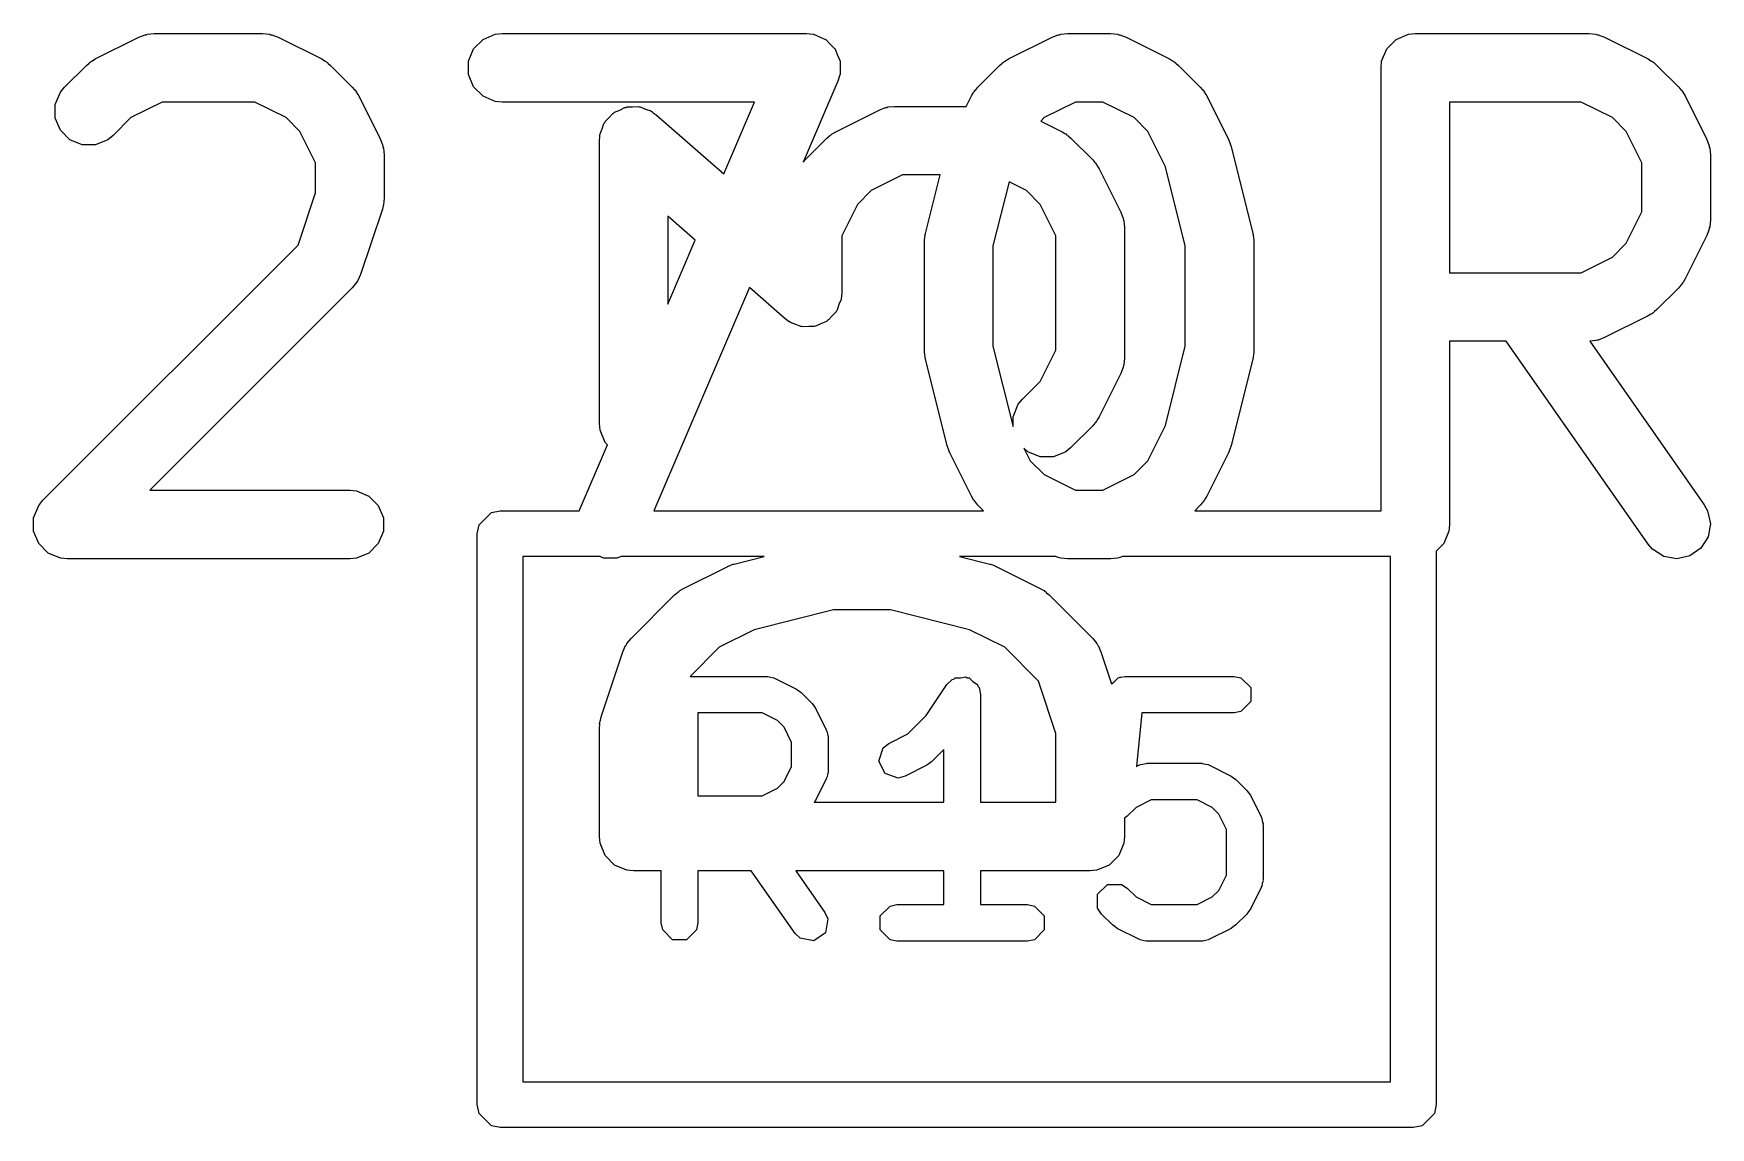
# Model space of a CAD drawing. Header units: inches. Extents: x 4.11 to 10.25, y -6.46 to -1.35.
# Drawn here: x 5.1876 to 5.3322, y -4.9183 to -4.824 of the extents above; entities that cross this region are included whole.
import ezdxf

# ---------------------------------------------------------------- set-up
doc = ezdxf.new("R2010")
doc.units = ezdxf.units.IN
doc.header["$MEASUREMENT"] = 0
doc.layers.add('BLACK', color=250, linetype='CONTINUOUS')

msp = doc.modelspace()

# ---------------------------------------------------------------- linework, layer by layer
at = {"layer": 'BLACK', "linetype": 'CONTINUOUS'}
for p, q in [((5.19295, -4.8262), (5.1967, -4.82432)), ((5.1967, -4.82432), (5.19724, -4.82411)), ((5.19724, -4.82411), (5.19735, -4.82411)), ((5.19735, -4.82411), (5.19745, -4.82407)), ((5.19745, -4.82407), (5.19802, -4.82401)), ((5.19802, -4.82401), (5.2074, -4.82401)), ((5.2074, -4.82401), (5.20797, -4.82407)), ((5.20797, -4.82407), (5.20807, -4.82411)), ((5.20807, -4.82411), (5.20818, -4.82411)), ((5.20818, -4.82411), (5.20872, -4.82432)), ((5.20872, -4.82432), (5.21247, -4.8262)), ((5.22556, -4.82532), (5.22638, -4.82451)), ((5.22638, -4.82451), (5.22744, -4.82407)), ((5.22744, -4.82407), (5.22802, -4.82401)), ((5.22802, -4.82401), (5.25427, -4.82401)), ((5.25427, -4.82401), (5.25484, -4.82407)), ((5.25484, -4.82407), (5.25486, -4.82407)), ((5.25486, -4.82407), (5.25488, -4.82407)), ((5.25488, -4.82407), (5.25539, -4.82429)), ((5.25539, -4.82429), (5.25591, -4.82451)), ((5.25591, -4.82451), (5.25592, -4.82452)), ((5.25592, -4.82452), (5.25594, -4.82453)), ((5.25594, -4.82453), (5.25632, -4.82493)), ((5.27169, -4.8262), (5.27544, -4.82432)), ((5.27544, -4.82432), (5.27598, -4.82411)), ((5.27598, -4.82411), (5.27609, -4.82411)), ((5.27609, -4.82411), (5.27619, -4.82407)), ((5.27619, -4.82407), (5.27676, -4.82401)), ((5.27676, -4.82401), (5.28051, -4.82401)), ((5.28051, -4.82401), (5.28109, -4.82407)), ((5.28109, -4.82407), (5.28119, -4.82411)), ((5.28119, -4.82411), (5.28129, -4.82411)), ((5.28129, -4.82411), (5.28183, -4.82432)), ((5.28183, -4.82432), (5.28558, -4.8262)), ((5.3043, -4.82532), (5.30512, -4.82451)), ((5.30512, -4.82451), (5.30618, -4.82407)), ((5.30618, -4.82407), (5.30676, -4.82401)), ((5.30676, -4.82401), (5.32176, -4.82401)), ((5.32176, -4.82401), (5.32233, -4.82407)), ((5.32233, -4.82407), (5.32243, -4.82411)), ((5.32243, -4.82411), (5.32254, -4.82411)), ((5.32254, -4.82411), (5.32308, -4.82432)), ((5.32308, -4.82432), (5.32683, -4.8262)), ((5.22512, -4.82639), (5.22556, -4.82532)), ((5.25632, -4.82493), (5.25672, -4.82532)), ((5.25672, -4.82532), (5.25673, -4.82534)), ((5.25673, -4.82534), (5.25674, -4.82535)), ((5.25674, -4.82535), (5.25695, -4.82587)), ((5.25695, -4.82587), (5.25716, -4.82639)), ((5.30386, -4.82639), (5.3043, -4.82532)), ((5.19031, -4.82862), (5.19218, -4.82675)), ((5.19218, -4.82675), (5.19241, -4.82656)), ((5.19241, -4.82656), (5.19246, -4.8265)), ((5.19246, -4.8265), (5.19255, -4.82645)), ((5.19255, -4.82645), (5.19263, -4.82638)), ((5.19263, -4.82638), (5.1927, -4.82635)), ((5.1927, -4.82635), (5.19295, -4.8262)), ((5.21247, -4.8262), (5.21271, -4.82635)), ((5.21271, -4.82635), (5.21279, -4.82638)), ((5.21279, -4.82638), (5.21287, -4.82645)), ((5.21287, -4.82645), (5.21296, -4.8265)), ((5.21296, -4.8265), (5.21301, -4.82656)), ((5.21301, -4.82656), (5.21323, -4.82675)), ((5.21323, -4.82675), (5.21511, -4.82862)), ((5.22512, -4.82754), (5.22512, -4.82639)), ((5.22556, -4.8286), (5.22512, -4.82754)), ((5.25715, -4.82757), (5.25698, -4.82812)), ((5.25716, -4.82754), (5.25715, -4.82755)), ((5.25715, -4.82755), (5.25715, -4.82757)), ((5.25716, -4.82639), (5.25716, -4.8264)), ((5.25716, -4.8264), (5.25717, -4.82642)), ((5.25717, -4.82642), (5.25716, -4.82698)), ((5.25716, -4.82698), (5.25716, -4.82754)), ((5.26905, -4.82862), (5.27092, -4.82675)), ((5.27092, -4.82675), (5.27115, -4.82656)), ((5.27115, -4.82656), (5.2712, -4.8265)), ((5.2712, -4.8265), (5.27129, -4.82645)), ((5.27129, -4.82645), (5.27137, -4.82638)), ((5.27137, -4.82638), (5.27144, -4.82635)), ((5.27144, -4.82635), (5.27169, -4.8262)), ((5.28558, -4.8262), (5.28583, -4.82635)), ((5.28583, -4.82635), (5.2859, -4.82638)), ((5.2859, -4.82638), (5.28598, -4.82645)), ((5.28598, -4.82645), (5.28607, -4.8265)), ((5.28607, -4.8265), (5.28612, -4.82656)), ((5.28612, -4.82656), (5.28635, -4.82675)), ((5.28635, -4.82675), (5.28822, -4.82862)), ((5.30381, -4.82696), (5.30386, -4.82639)), ((5.30381, -4.86516), (5.30381, -4.82696)), ((5.32683, -4.8262), (5.32707, -4.82635)), ((5.32707, -4.82635), (5.32715, -4.82638)), ((5.32715, -4.82638), (5.32723, -4.82645)), ((5.32723, -4.82645), (5.32732, -4.8265)), ((5.32732, -4.8265), (5.32737, -4.82656)), ((5.32737, -4.82656), (5.32759, -4.82675)), ((5.32759, -4.82675), (5.32947, -4.82862)), ((5.18994, -4.82907), (5.19031, -4.82862)), ((5.21511, -4.82862), (5.21529, -4.82885)), ((5.21529, -4.82885), (5.21535, -4.8289)), ((5.21535, -4.8289), (5.21541, -4.82899)), ((5.21541, -4.82899), (5.21548, -4.82907)), ((5.22638, -4.82942), (5.22556, -4.8286)), ((5.25698, -4.82812), (5.25399, -4.83509)), ((5.26868, -4.82907), (5.26875, -4.82899)), ((5.26875, -4.82899), (5.26881, -4.8289)), ((5.26881, -4.8289), (5.26886, -4.82885)), ((5.26886, -4.82885), (5.26905, -4.82862)), ((5.28822, -4.82862), (5.28841, -4.82885)), ((5.28841, -4.82885), (5.28847, -4.8289)), ((5.28847, -4.8289), (5.28852, -4.82899)), ((5.28852, -4.82899), (5.28859, -4.82907)), ((5.32947, -4.82862), (5.32965, -4.82885)), ((5.32965, -4.82885), (5.32971, -4.8289)), ((5.32971, -4.8289), (5.32977, -4.82899)), ((5.32977, -4.82899), (5.32984, -4.82907)), ((5.1895, -4.83013), (5.18994, -4.82907)), ((5.1895, -4.83129), (5.1895, -4.83013)), ((5.19872, -4.82991), (5.19602, -4.83126)), ((5.2067, -4.82991), (5.19872, -4.82991)), ((5.2094, -4.83126), (5.2067, -4.82991)), ((5.21548, -4.82907), (5.21551, -4.82914)), ((5.21551, -4.82914), (5.21566, -4.82939)), ((5.21566, -4.82939), (5.21754, -4.83314)), ((5.22744, -4.82986), (5.22638, -4.82942)), ((5.22802, -4.82991), (5.22744, -4.82986)), ((5.24979, -4.82991), (5.22802, -4.82991)), ((5.23817, -4.8306), (5.2386, -4.83039)), ((5.2386, -4.83039), (5.23869, -4.83038)), ((5.23869, -4.83038), (5.23879, -4.83034)), ((5.23879, -4.83034), (5.23927, -4.83034)), ((5.23927, -4.83034), (5.23975, -4.83031)), ((5.23975, -4.83031), (5.23984, -4.83034)), ((5.23984, -4.83034), (5.23994, -4.83034)), ((5.23994, -4.83034), (5.24038, -4.83053)), ((5.24713, -4.83611), (5.24979, -4.82991)), ((5.26054, -4.8306), (5.26108, -4.83039)), ((5.26108, -4.83039), (5.26119, -4.83038)), ((5.26119, -4.83038), (5.26128, -4.83034)), ((5.26128, -4.83034), (5.26186, -4.83029)), ((5.26186, -4.83029), (5.26805, -4.83029)), ((5.26805, -4.83029), (5.2685, -4.82939)), ((5.2685, -4.82939), (5.26865, -4.82914)), ((5.26865, -4.82914), (5.26868, -4.82907)), ((5.27746, -4.82991), (5.27476, -4.83126)), ((5.27981, -4.82991), (5.27746, -4.82991)), ((5.28251, -4.83126), (5.27981, -4.82991)), ((5.28859, -4.82907), (5.28862, -4.82914)), ((5.28862, -4.82914), (5.28878, -4.82939)), ((5.28878, -4.82939), (5.29065, -4.83314)), ((5.32106, -4.82991), (5.30971, -4.82991)), ((5.30971, -4.82991), (5.30971, -4.84463)), ((5.32376, -4.83126), (5.32106, -4.82991)), ((5.32984, -4.82907), (5.32987, -4.82914)), ((5.32987, -4.82914), (5.33002, -4.82939)), ((5.33002, -4.82939), (5.3319, -4.83314)), ((5.18994, -4.83235), (5.1895, -4.83129)), ((5.19602, -4.83126), (5.19449, -4.8328)), ((5.21059, -4.83246), (5.2094, -4.83126)), ((5.23665, -4.83222), (5.2368, -4.83177)), ((5.2368, -4.83177), (5.23687, -4.83169)), ((5.23687, -4.83169), (5.23691, -4.8316)), ((5.23691, -4.8316), (5.23725, -4.83126)), ((5.23725, -4.83126), (5.23756, -4.8309)), ((5.23756, -4.8309), (5.23765, -4.83085)), ((5.23765, -4.83085), (5.23772, -4.83078)), ((5.23772, -4.83078), (5.23817, -4.8306)), ((5.24038, -4.83053), (5.24084, -4.83068)), ((5.24084, -4.83068), (5.24095, -4.83076)), ((5.24095, -4.83076), (5.241, -4.83078)), ((5.241, -4.83078), (5.24106, -4.83084)), ((5.24106, -4.83084), (5.24131, -4.83102)), ((5.24131, -4.83102), (5.24713, -4.83611)), ((5.25679, -4.83247), (5.26054, -4.8306)), ((5.27476, -4.83126), (5.27447, -4.83156)), ((5.27447, -4.83156), (5.2763, -4.83247)), ((5.28371, -4.83246), (5.28251, -4.83126)), ((5.32495, -4.83246), (5.32376, -4.83126)), ((5.19076, -4.83317), (5.18994, -4.83235)), ((5.19182, -4.83361), (5.19076, -4.83317)), ((5.19404, -4.83317), (5.19297, -4.83361)), ((5.19449, -4.8328), (5.19404, -4.83317)), ((5.21194, -4.83516), (5.21059, -4.83246)), ((5.21754, -4.83314), (5.21774, -4.83368)), ((5.23641, -4.83324), (5.23644, -4.83293)), ((5.23641, -4.85761), (5.23641, -4.83324)), ((5.23644, -4.83286), (5.23645, -4.8328)), ((5.23644, -4.83293), (5.23644, -4.83286)), ((5.23645, -4.8328), (5.23647, -4.83266)), ((5.23647, -4.83266), (5.23665, -4.83222)), ((5.25415, -4.8349), (5.25602, -4.83303)), ((5.25602, -4.83303), (5.25625, -4.83284)), ((5.25625, -4.83284), (5.2563, -4.83278)), ((5.2563, -4.83278), (5.25639, -4.83273)), ((5.25639, -4.83273), (5.25647, -4.83266)), ((5.25647, -4.83266), (5.25654, -4.83263)), ((5.25654, -4.83263), (5.25679, -4.83247)), ((5.2763, -4.83247), (5.27655, -4.83263)), ((5.27655, -4.83263), (5.27662, -4.83266)), ((5.27662, -4.83266), (5.2767, -4.83273)), ((5.2767, -4.83273), (5.27679, -4.83278)), ((5.27679, -4.83278), (5.27684, -4.83284)), ((5.27684, -4.83284), (5.27707, -4.83303)), ((5.27707, -4.83303), (5.27895, -4.8349)), ((5.28522, -4.83549), (5.28371, -4.83246)), ((5.29065, -4.83314), (5.29067, -4.83318)), ((5.29067, -4.83318), (5.29068, -4.8332)), ((5.29068, -4.8332), (5.29077, -4.83344)), ((5.3263, -4.83516), (5.32495, -4.83246)), ((5.3319, -4.83314), (5.3321, -4.83368)), ((5.19297, -4.83361), (5.19182, -4.83361)), ((5.21774, -4.83368), (5.21775, -4.83379)), ((5.21775, -4.83379), (5.21779, -4.83388)), ((5.21779, -4.83388), (5.21785, -4.83446)), ((5.21785, -4.83446), (5.21785, -4.83821)), ((5.29077, -4.83344), (5.29086, -4.83368)), ((5.29086, -4.83368), (5.29086, -4.8337)), ((5.29086, -4.8337), (5.29088, -4.83374)), ((5.29088, -4.83374), (5.29275, -4.84124)), ((5.3321, -4.83368), (5.33211, -4.83379)), ((5.33211, -4.83379), (5.33215, -4.83388)), ((5.33215, -4.83388), (5.33221, -4.83446)), ((5.33221, -4.83446), (5.33221, -4.84008)), ((5.21194, -4.83773), (5.21194, -4.83516)), ((5.25399, -4.83509), (5.25415, -4.8349)), ((5.26256, -4.83619), (5.25986, -4.83754)), ((5.26579, -4.83619), (5.26256, -4.83619)), ((5.26452, -4.84124), (5.26579, -4.83619)), ((5.27895, -4.8349), (5.27913, -4.83513)), ((5.27913, -4.83513), (5.27919, -4.83518)), ((5.27919, -4.83518), (5.27925, -4.83527)), ((5.27925, -4.83527), (5.27931, -4.83535)), ((5.27931, -4.83535), (5.27934, -4.83542)), ((5.27934, -4.83542), (5.2795, -4.83567)), ((5.2795, -4.83567), (5.28137, -4.83942)), ((5.28693, -4.84232), (5.28522, -4.83549)), ((5.3263, -4.83939), (5.3263, -4.83516)), ((5.25986, -4.83754), (5.25866, -4.83874)), ((5.27173, -4.83679), (5.27034, -4.84232)), ((5.27323, -4.83754), (5.27173, -4.83679)), ((5.27443, -4.83874), (5.27323, -4.83754)), ((5.21044, -4.84224), (5.21194, -4.83773)), ((5.21776, -4.83886), (5.2177, -4.83914)), ((5.21779, -4.83879), (5.21776, -4.83886)), ((5.2178, -4.83868), (5.21779, -4.83879)), ((5.21782, -4.83858), (5.2178, -4.83868)), ((5.21785, -4.83821), (5.21782, -4.8385)), ((5.21782, -4.8385), (5.21782, -4.83858)), ((5.25866, -4.83874), (5.25731, -4.84144)), ((5.27578, -4.84144), (5.27443, -4.83874)), ((5.2177, -4.83914), (5.21582, -4.84477)), ((5.24468, -4.84182), (5.24232, -4.83975)), ((5.24232, -4.83975), (5.24232, -4.84735)), ((5.28137, -4.83942), (5.28158, -4.83996)), ((5.28158, -4.83996), (5.28159, -4.84006)), ((5.28159, -4.84006), (5.28163, -4.84016)), ((5.28163, -4.84016), (5.28169, -4.84074)), ((5.32495, -4.84209), (5.3263, -4.83939)), ((5.33221, -4.84008), (5.33215, -4.84066)), ((5.24232, -4.84735), (5.24468, -4.84182)), ((5.25731, -4.84144), (5.25731, -4.84636)), ((5.26444, -4.84182), (5.26447, -4.8416)), ((5.26445, -4.84186), (5.26444, -4.84182)), ((5.26444, -4.84196), (5.26445, -4.84186)), ((5.26444, -4.85133), (5.26444, -4.84196)), ((5.26447, -4.8416), (5.26449, -4.84138)), ((5.26449, -4.84138), (5.26451, -4.84134)), ((5.26451, -4.84134), (5.26452, -4.84124)), ((5.27578, -4.85129), (5.27578, -4.84144)), ((5.28169, -4.84074), (5.28169, -4.85199)), ((5.29275, -4.84124), (5.29277, -4.84134)), ((5.29277, -4.84134), (5.29278, -4.84138)), ((5.29278, -4.84138), (5.2928, -4.8416)), ((5.2928, -4.8416), (5.29283, -4.84182)), ((5.29283, -4.84182), (5.29283, -4.84186)), ((5.29283, -4.84186), (5.29284, -4.84196)), ((5.29284, -4.84196), (5.29284, -4.85133)), ((5.3319, -4.84141), (5.33002, -4.84515)), ((5.3321, -4.84086), (5.3319, -4.84141)), ((5.33211, -4.84076), (5.3321, -4.84086)), ((5.33215, -4.84066), (5.33211, -4.84076)), ((5.18844, -4.86424), (5.21044, -4.84224)), ((5.27034, -4.84232), (5.27034, -4.85097)), ((5.28693, -4.85097), (5.28693, -4.84232)), ((5.32106, -4.84463), (5.32376, -4.84328)), ((5.32376, -4.84328), (5.32495, -4.84209)), ((5.21582, -4.84477), (5.21559, -4.8453)), ((5.30971, -4.84463), (5.32106, -4.84463)), ((5.21511, -4.84592), (5.19765, -4.86338)), ((5.21548, -4.84547), (5.21511, -4.84592)), ((5.21552, -4.84538), (5.21548, -4.84547)), ((5.21559, -4.8453), (5.21552, -4.84538)), ((5.24936, -4.84591), (5.24111, -4.86516)), ((5.25242, -4.84859), (5.24936, -4.84591)), ((5.25731, -4.84636), (5.25728, -4.84667)), ((5.32947, -4.84592), (5.32759, -4.8478)), ((5.32965, -4.8457), (5.32947, -4.84592)), ((5.32971, -4.84564), (5.32965, -4.8457)), ((5.32977, -4.84556), (5.32971, -4.84564)), ((5.32984, -4.84547), (5.32977, -4.84556)), ((5.32987, -4.8454), (5.32984, -4.84547)), ((5.33002, -4.84515), (5.32987, -4.8454)), ((5.25707, -4.84738), (5.25692, -4.84784)), ((5.25726, -4.84694), (5.25707, -4.84738)), ((5.25727, -4.8468), (5.25726, -4.84694)), ((5.25729, -4.84675), (5.25727, -4.8468)), ((5.25728, -4.84667), (5.25729, -4.84675)), ((5.32759, -4.8478), (5.32737, -4.84798)), ((5.25267, -4.84876), (5.25242, -4.84859)), ((5.25272, -4.84882), (5.25267, -4.84876)), ((5.25277, -4.84884), (5.25272, -4.84882)), ((5.25289, -4.84892), (5.25277, -4.84884)), ((5.25334, -4.84908), (5.25289, -4.84892)), ((5.25378, -4.84926), (5.25334, -4.84908)), ((5.25388, -4.84926), (5.25378, -4.84926)), ((5.25398, -4.84929), (5.25388, -4.84926)), ((5.25446, -4.84926), (5.25398, -4.84929)), ((5.25494, -4.84926), (5.25446, -4.84926)), ((5.25503, -4.84922), (5.25494, -4.84926)), ((5.25513, -4.84921), (5.25503, -4.84922)), ((5.25556, -4.849), (5.25513, -4.84921)), ((5.256, -4.84882), (5.25556, -4.849)), ((5.25607, -4.84875), (5.256, -4.84882)), ((5.25616, -4.8487), (5.25607, -4.84875)), ((5.25648, -4.84834), (5.25616, -4.8487)), ((5.25682, -4.848), (5.25648, -4.84834)), ((5.25685, -4.84791), (5.25682, -4.848)), ((5.25692, -4.84784), (5.25685, -4.84791)), ((5.32683, -4.84835), (5.32308, -4.85022)), ((5.32707, -4.84819), (5.32683, -4.84835)), ((5.32715, -4.84816), (5.32707, -4.84819)), ((5.32723, -4.8481), (5.32715, -4.84816)), ((5.32732, -4.84804), (5.32723, -4.8481)), ((5.32737, -4.84798), (5.32732, -4.84804)), ((5.31459, -4.85054), (5.30971, -4.85054)), ((5.30971, -4.85054), (5.30971, -4.86633)), ((5.32684, -4.86802), (5.31459, -4.85054)), ((5.32233, -4.85048), (5.3218, -4.85053)), ((5.3218, -4.85053), (5.33167, -4.86464)), ((5.32243, -4.85044), (5.32233, -4.85048)), ((5.32254, -4.85043), (5.32243, -4.85044)), ((5.32308, -4.85022), (5.32254, -4.85043)), ((5.26445, -4.85143), (5.26444, -4.85133)), ((5.26444, -4.85148), (5.26445, -4.85143)), ((5.26447, -4.85169), (5.26444, -4.85148)), ((5.26449, -4.85191), (5.26447, -4.85169)), ((5.26451, -4.85195), (5.26449, -4.85191)), ((5.26452, -4.85205), (5.26451, -4.85195)), ((5.2664, -4.85955), (5.26452, -4.85205)), ((5.27034, -4.85097), (5.27205, -4.8578)), ((5.27443, -4.85399), (5.27578, -4.85129)), ((5.28169, -4.85199), (5.28163, -4.85256)), ((5.28522, -4.8578), (5.28693, -4.85097)), ((5.29275, -4.85205), (5.29088, -4.85955)), ((5.29277, -4.85195), (5.29275, -4.85205)), ((5.29278, -4.85191), (5.29277, -4.85195)), ((5.2928, -4.85169), (5.29278, -4.85191)), ((5.29283, -4.85148), (5.2928, -4.85169)), ((5.29284, -4.85133), (5.29283, -4.85143)), ((5.29283, -4.85143), (5.29283, -4.85148)), ((5.28137, -4.85331), (5.2795, -4.85706)), ((5.28158, -4.85277), (5.28137, -4.85331)), ((5.28159, -4.85266), (5.28158, -4.85277)), ((5.28163, -4.85256), (5.28159, -4.85266)), ((5.2729, -4.85552), (5.27443, -4.85399)), ((5.27209, -4.85704), (5.27253, -4.85597)), ((5.27253, -4.85597), (5.2729, -4.85552)), ((5.23647, -4.85819), (5.23641, -4.85761)), ((5.27205, -4.8578), (5.27209, -4.85788)), ((5.27209, -4.85788), (5.27209, -4.85704)), ((5.27895, -4.85782), (5.27707, -4.8597)), ((5.27913, -4.8576), (5.27895, -4.85782)), ((5.27919, -4.85755), (5.27913, -4.8576)), ((5.27925, -4.85746), (5.27919, -4.85755)), ((5.27931, -4.85738), (5.27925, -4.85746)), ((5.27934, -4.85731), (5.27931, -4.85738)), ((5.2795, -4.85706), (5.27934, -4.85731)), ((5.28371, -4.86083), (5.28522, -4.8578)), ((5.23691, -4.85925), (5.23647, -4.85819)), ((5.23712, -4.85947), (5.23691, -4.85925)), ((5.23468, -4.86516), (5.23712, -4.85947)), ((5.26641, -4.85959), (5.2664, -4.85955)), ((5.26642, -4.85961), (5.26641, -4.85959)), ((5.26651, -4.85985), (5.26642, -4.85961)), ((5.26659, -4.86009), (5.26651, -4.85985)), ((5.26661, -4.86011), (5.26659, -4.86009)), ((5.26662, -4.86015), (5.26661, -4.86011)), ((5.2685, -4.8639), (5.26662, -4.86015)), ((5.27334, -4.86007), (5.27302, -4.85974)), ((5.27302, -4.85974), (5.27356, -4.86083)), ((5.27441, -4.86051), (5.27334, -4.86007)), ((5.27556, -4.86051), (5.27441, -4.86051)), ((5.27662, -4.86007), (5.27556, -4.86051)), ((5.27707, -4.8597), (5.27662, -4.86007)), ((5.29065, -4.86015), (5.28878, -4.8639)), ((5.29067, -4.86011), (5.29065, -4.86015)), ((5.29068, -4.86009), (5.29067, -4.86011)), ((5.29077, -4.85985), (5.29068, -4.86009)), ((5.29086, -4.85961), (5.29077, -4.85985)), ((5.29088, -4.85955), (5.29086, -4.85959)), ((5.29086, -4.85959), (5.29086, -4.85961)), ((5.27356, -4.86083), (5.27476, -4.86203)), ((5.27476, -4.86203), (5.27746, -4.86338)), ((5.27981, -4.86338), (5.28251, -4.86203)), ((5.28251, -4.86203), (5.28371, -4.86083)), ((5.19765, -4.86338), (5.2149, -4.86338)), ((5.2149, -4.86338), (5.21547, -4.86344)), ((5.21547, -4.86344), (5.21654, -4.86388)), ((5.27746, -4.86338), (5.27981, -4.86338)), ((5.18763, -4.86576), (5.18807, -4.86469)), ((5.18807, -4.86469), (5.18844, -4.86424)), ((5.21654, -4.86388), (5.21735, -4.86469)), ((5.21735, -4.86469), (5.21779, -4.86576)), ((5.2271, -4.86531), (5.22785, -4.86516)), ((5.22785, -4.86516), (5.23468, -4.86516)), ((5.24111, -4.86516), (5.26954, -4.86516)), ((5.26865, -4.86415), (5.2685, -4.8639)), ((5.26868, -4.86422), (5.26865, -4.86415)), ((5.26875, -4.8643), (5.26868, -4.86422)), ((5.26881, -4.86439), (5.26875, -4.8643)), ((5.26886, -4.86444), (5.26881, -4.86439)), ((5.26905, -4.86467), (5.26886, -4.86444)), ((5.26954, -4.86516), (5.26905, -4.86467)), ((5.28822, -4.86467), (5.28774, -4.86516)), ((5.28774, -4.86516), (5.30381, -4.86516)), ((5.28841, -4.86444), (5.28822, -4.86467)), ((5.28847, -4.86439), (5.28841, -4.86444)), ((5.28852, -4.8643), (5.28847, -4.86439)), ((5.28859, -4.86422), (5.28852, -4.8643)), ((5.28862, -4.86415), (5.28859, -4.86422)), ((5.28878, -4.8639), (5.28862, -4.86415)), ((5.33167, -4.86464), (5.33196, -4.86514)), ((5.33196, -4.86514), (5.33221, -4.86627)), ((5.18763, -4.86691), (5.18763, -4.86576)), ((5.21779, -4.86576), (5.21779, -4.86691)), ((5.22589, -4.86713), (5.22604, -4.86637)), ((5.22604, -4.86637), (5.2271, -4.86531)), ((5.30971, -4.86633), (5.30965, -4.86691)), ((5.33221, -4.86627), (5.33201, -4.8674)), ((5.18807, -4.86797), (5.18763, -4.86691)), ((5.18888, -4.86879), (5.18807, -4.86797)), ((5.21735, -4.86797), (5.21654, -4.86879)), ((5.21779, -4.86691), (5.21735, -4.86797)), ((5.22589, -4.91634), (5.22589, -4.86713)), ((5.30921, -4.86797), (5.30856, -4.86862)), ((5.30965, -4.86691), (5.30921, -4.86797)), ((5.32721, -4.86846), (5.32684, -4.86802)), ((5.33201, -4.8674), (5.33139, -4.86837)), ((5.18995, -4.86923), (5.18888, -4.86879)), ((5.19052, -4.86928), (5.18995, -4.86923)), ((5.2149, -4.86928), (5.19052, -4.86928)), ((5.21547, -4.86923), (5.2149, -4.86928)), ((5.21654, -4.86879), (5.21547, -4.86923)), ((5.23649, -4.86909), (5.22982, -4.86909)), ((5.22982, -4.86909), (5.22982, -4.91437)), ((5.23678, -4.86922), (5.23649, -4.86909)), ((5.23793, -4.86923), (5.23678, -4.86922)), ((5.23828, -4.86909), (5.23793, -4.86923)), ((5.25062, -4.86909), (5.23828, -4.86909)), ((5.24802, -4.86975), (5.25062, -4.86909)), ((5.27576, -4.86909), (5.26747, -4.86909)), ((5.26747, -4.86909), (5.27008, -4.86975)), ((5.27598, -4.86918), (5.27576, -4.86909)), ((5.27609, -4.86919), (5.27598, -4.86918)), ((5.27619, -4.86923), (5.27609, -4.86919)), ((5.27676, -4.86928), (5.27619, -4.86923)), ((5.28051, -4.86928), (5.27676, -4.86928)), ((5.28109, -4.86923), (5.28051, -4.86928)), ((5.28119, -4.86919), (5.28109, -4.86923)), ((5.28129, -4.86918), (5.28119, -4.86919)), ((5.28151, -4.86909), (5.28129, -4.86918)), ((5.30463, -4.86909), (5.28151, -4.86909)), ((5.30463, -4.91437), (5.30463, -4.86909)), ((5.30856, -4.86862), (5.30856, -4.91634)), ((5.32819, -4.86908), (5.32721, -4.86846)), ((5.32932, -4.86928), (5.32819, -4.86908)), ((5.33044, -4.86903), (5.32932, -4.86928)), ((5.33139, -4.86837), (5.33044, -4.86903)), ((5.24367, -4.87184), (5.24742, -4.86997)), ((5.24742, -4.86997), (5.24746, -4.86995)), ((5.24746, -4.86995), (5.24748, -4.86994)), ((5.24748, -4.86994), (5.24772, -4.86985)), ((5.24772, -4.86985), (5.24796, -4.86976)), ((5.24796, -4.86976), (5.24798, -4.86976)), ((5.24798, -4.86976), (5.24802, -4.86975)), ((5.27008, -4.86975), (5.27012, -4.86976)), ((5.27012, -4.86976), (5.27014, -4.86976)), ((5.27014, -4.86976), (5.27038, -4.86985)), ((5.27038, -4.86985), (5.27062, -4.86994)), ((5.27062, -4.86994), (5.27064, -4.86995)), ((5.27064, -4.86995), (5.27068, -4.86997)), ((5.27068, -4.86997), (5.27443, -4.87184)), ((5.2429, -4.8724), (5.24313, -4.87221)), ((5.24313, -4.87221), (5.24318, -4.87215)), ((5.24318, -4.87215), (5.24327, -4.8721)), ((5.24327, -4.8721), (5.24335, -4.87203)), ((5.24335, -4.87203), (5.24342, -4.872)), ((5.24342, -4.872), (5.24367, -4.87184)), ((5.27443, -4.87184), (5.27468, -4.872)), ((5.27468, -4.872), (5.27475, -4.87203)), ((5.27475, -4.87203), (5.27483, -4.8721)), ((5.27483, -4.8721), (5.27492, -4.87215)), ((5.27492, -4.87215), (5.27497, -4.87221)), ((5.27497, -4.87221), (5.2752, -4.8724)), ((5.23915, -4.87615), (5.2429, -4.8724)), ((5.2566, -4.87369), (5.24977, -4.8754)), ((5.2615, -4.87369), (5.2566, -4.87369)), ((5.26833, -4.8754), (5.2615, -4.87369)), ((5.2752, -4.8724), (5.27895, -4.87615)), ((5.23867, -4.87677), (5.23874, -4.87669)), ((5.23874, -4.87669), (5.23878, -4.87659)), ((5.23878, -4.87659), (5.23915, -4.87615)), ((5.24977, -4.8754), (5.24674, -4.87691)), ((5.27136, -4.87691), (5.26833, -4.8754)), ((5.27895, -4.87615), (5.27931, -4.87659)), ((5.27931, -4.87659), (5.27935, -4.87669)), ((5.27935, -4.87669), (5.27942, -4.87677)), ((5.23656, -4.88292), (5.23844, -4.8773)), ((5.23844, -4.8773), (5.23867, -4.87677)), ((5.24674, -4.87691), (5.24423, -4.87942)), ((5.27428, -4.87983), (5.27136, -4.87691)), ((5.27942, -4.87677), (5.27966, -4.8773)), ((5.27966, -4.8773), (5.28058, -4.88007)), ((5.24423, -4.87942), (5.25082, -4.87942)), ((5.25082, -4.87942), (5.2509, -4.87943)), ((5.2509, -4.87943), (5.25093, -4.87942)), ((5.25093, -4.87942), (5.25118, -4.87949)), ((5.25118, -4.87949), (5.25142, -4.87954)), ((5.25142, -4.87954), (5.25145, -4.87956)), ((5.25145, -4.87956), (5.25152, -4.87958)), ((5.25152, -4.87958), (5.2534, -4.88052)), ((5.26698, -4.87965), (5.26709, -4.87954)), ((5.26709, -4.87954), (5.26755, -4.87954)), ((5.26755, -4.87954), (5.268, -4.87945)), ((5.268, -4.87945), (5.26813, -4.87954)), ((5.26813, -4.87954), (5.2683, -4.87954)), ((5.2683, -4.87954), (5.26862, -4.87986)), ((5.28078, -4.87991), (5.28115, -4.87954)), ((5.28115, -4.87954), (5.28126, -4.87951)), ((5.28126, -4.87951), (5.2813, -4.87948)), ((5.2813, -4.87948), (5.28138, -4.87949)), ((5.28138, -4.87949), (5.28175, -4.87942)), ((5.28175, -4.87942), (5.29113, -4.87942)), ((5.29113, -4.87942), (5.29173, -4.87954)), ((5.29173, -4.87954), (5.29258, -4.88039)), ((5.2534, -4.88052), (5.2536, -4.88067)), ((5.2536, -4.88067), (5.25381, -4.88081)), ((5.25381, -4.88081), (5.25475, -4.88175)), ((5.26459, -4.8828), (5.26638, -4.88012)), ((5.26638, -4.88012), (5.26682, -4.87968)), ((5.26682, -4.87968), (5.26698, -4.87965)), ((5.26862, -4.87986), (5.269, -4.88011)), ((5.269, -4.88011), (5.26903, -4.88027)), ((5.26903, -4.88027), (5.26915, -4.88039)), ((5.26915, -4.88039), (5.26927, -4.88099)), ((5.26927, -4.88099), (5.26927, -4.89028)), ((5.27578, -4.88434), (5.27428, -4.87983)), ((5.28058, -4.88007), (5.28078, -4.87991)), ((5.29258, -4.88039), (5.29258, -4.88159)), ((5.25475, -4.88175), (5.25489, -4.88196)), ((5.25489, -4.88196), (5.25504, -4.88216)), ((5.25504, -4.88216), (5.25598, -4.88404)), ((5.29173, -4.88245), (5.29113, -4.88256)), ((5.29258, -4.88159), (5.29173, -4.88245)), ((5.23641, -4.88386), (5.23644, -4.88357)), ((5.23641, -4.89323), (5.23641, -4.88386)), ((5.23643, -4.88349), (5.23646, -4.88339)), ((5.23644, -4.88357), (5.23643, -4.88349)), ((5.23646, -4.88339), (5.23647, -4.88328)), ((5.23647, -4.88328), (5.2365, -4.88321)), ((5.2365, -4.88321), (5.23656, -4.88292)), ((5.25045, -4.88256), (5.2449, -4.88256)), ((5.2449, -4.88256), (5.2449, -4.88973)), ((5.25176, -4.88322), (5.25045, -4.88256)), ((5.25234, -4.8838), (5.25176, -4.88322)), ((5.25299, -4.88511), (5.25234, -4.8838)), ((5.26301, -4.88438), (5.26459, -4.8828)), ((5.28318, -4.88256), (5.28272, -4.88718)), ((5.29113, -4.88256), (5.28318, -4.88256)), ((5.25299, -4.88718), (5.25299, -4.88511)), ((5.25598, -4.88404), (5.256, -4.88411)), ((5.256, -4.88411), (5.25602, -4.88414)), ((5.25602, -4.88414), (5.25607, -4.88438)), ((5.25607, -4.88438), (5.25614, -4.88463)), ((5.25614, -4.88463), (5.25613, -4.88466)), ((5.25613, -4.88466), (5.25614, -4.88474)), ((5.25614, -4.88474), (5.25614, -4.88755)), ((5.26088, -4.88558), (5.26136, -4.88521)), ((5.26136, -4.88521), (5.26301, -4.88438)), ((5.27578, -4.89028), (5.27578, -4.88434)), ((5.2605, -4.88673), (5.26088, -4.88558)), ((5.26104, -4.8878), (5.2605, -4.88673)), ((5.26506, -4.88679), (5.26485, -4.88693)), ((5.26612, -4.88573), (5.26506, -4.88679)), ((5.26612, -4.89028), (5.26612, -4.88573)), ((5.25234, -4.88849), (5.25299, -4.88718)), ((5.25598, -4.88826), (5.25504, -4.89013)), ((5.256, -4.88818), (5.25598, -4.88826)), ((5.25602, -4.88815), (5.256, -4.88818)), ((5.25607, -4.88791), (5.25602, -4.88815)), ((5.25614, -4.88766), (5.25607, -4.88791)), ((5.25614, -4.88755), (5.25613, -4.88763)), ((5.25613, -4.88763), (5.25614, -4.88766)), ((5.26218, -4.88819), (5.26104, -4.8878)), ((5.26277, -4.88802), (5.26218, -4.88819)), ((5.26465, -4.88709), (5.26277, -4.88802)), ((5.26485, -4.88693), (5.26465, -4.88709)), ((5.28272, -4.88718), (5.28292, -4.88708)), ((5.28292, -4.88708), (5.283, -4.88706)), ((5.283, -4.88706), (5.28303, -4.88703)), ((5.28303, -4.88703), (5.28327, -4.88699)), ((5.28327, -4.88699), (5.28352, -4.88692)), ((5.28352, -4.88692), (5.28355, -4.88693)), ((5.28355, -4.88693), (5.28363, -4.88691)), ((5.28363, -4.88691), (5.28832, -4.88691)), ((5.28832, -4.88691), (5.28839, -4.88693)), ((5.28839, -4.88693), (5.28843, -4.88692)), ((5.28843, -4.88692), (5.28867, -4.88699)), ((5.28867, -4.88699), (5.28892, -4.88703)), ((5.28892, -4.88703), (5.28894, -4.88706)), ((5.28894, -4.88706), (5.28902, -4.88708)), ((5.28902, -4.88708), (5.29089, -4.88802)), ((5.29089, -4.88802), (5.29109, -4.88817)), ((5.29109, -4.88817), (5.2913, -4.88831)), ((5.2449, -4.88973), (5.25045, -4.88973)), ((5.25045, -4.88973), (5.25176, -4.88907)), ((5.25176, -4.88907), (5.25234, -4.88849)), ((5.2913, -4.88831), (5.29224, -4.88925)), ((5.29224, -4.88925), (5.29238, -4.88946)), ((5.29238, -4.88946), (5.29254, -4.88966)), ((5.29254, -4.88966), (5.29347, -4.89153)), ((5.25504, -4.89013), (5.25493, -4.89028)), ((5.25493, -4.89028), (5.26612, -4.89028)), ((5.26927, -4.89028), (5.27578, -4.89028)), ((5.28269, -4.89072), (5.28193, -4.89148)), ((5.284, -4.89006), (5.28269, -4.89072)), ((5.28794, -4.89006), (5.284, -4.89006)), ((5.28926, -4.89072), (5.28794, -4.89006)), ((5.28983, -4.8913), (5.28926, -4.89072)), ((5.28193, -4.89148), (5.28169, -4.89164)), ((5.28169, -4.89164), (5.28169, -4.89323)), ((5.29049, -4.89261), (5.28983, -4.8913)), ((5.29049, -4.89655), (5.29049, -4.89261)), ((5.29347, -4.89153), (5.29349, -4.89161)), ((5.29349, -4.89161), (5.29352, -4.89164)), ((5.29352, -4.89164), (5.29357, -4.89188)), ((5.29357, -4.89188), (5.29364, -4.89213)), ((5.29364, -4.89213), (5.29362, -4.89216)), ((5.29362, -4.89216), (5.29364, -4.89224)), ((5.29364, -4.89224), (5.29364, -4.89693)), ((5.23647, -4.89381), (5.23641, -4.89323)), ((5.23691, -4.89487), (5.23647, -4.89381)), ((5.28163, -4.89381), (5.28119, -4.89487)), ((5.28169, -4.89323), (5.28163, -4.89381)), ((5.23772, -4.89569), (5.23691, -4.89487)), ((5.28119, -4.89487), (5.28037, -4.89569)), ((5.23879, -4.89613), (5.23772, -4.89569)), ((5.23936, -4.89618), (5.23879, -4.89613)), ((5.24175, -4.89618), (5.23936, -4.89618)), ((5.24175, -4.90068), (5.24175, -4.89618)), ((5.2495, -4.89618), (5.2449, -4.89618)), ((5.2449, -4.89618), (5.2449, -4.90068)), ((5.25328, -4.90158), (5.2495, -4.89618)), ((5.26612, -4.89618), (5.25335, -4.89618)), ((5.25335, -4.89618), (5.25586, -4.89977)), ((5.26612, -4.8991), (5.26612, -4.89618)), ((5.27873, -4.89618), (5.26927, -4.89618)), ((5.26927, -4.89618), (5.26927, -4.8991)), ((5.27931, -4.89613), (5.27873, -4.89618)), ((5.28037, -4.89569), (5.27931, -4.89613)), ((5.28983, -4.89787), (5.29049, -4.89655)), ((5.29364, -4.89693), (5.29362, -4.897)), ((5.27936, -4.8982), (5.28021, -4.89735)), ((5.27936, -4.8994), (5.27936, -4.8982)), ((5.28021, -4.89735), (5.28142, -4.89735)), ((5.28142, -4.89735), (5.28193, -4.89769)), ((5.28193, -4.89769), (5.28269, -4.89844)), ((5.28926, -4.89844), (5.28983, -4.89787)), ((5.29347, -4.89763), (5.29254, -4.8995)), ((5.29349, -4.89755), (5.29347, -4.89763)), ((5.29352, -4.89753), (5.29349, -4.89755)), ((5.29357, -4.89728), (5.29352, -4.89753)), ((5.29364, -4.89704), (5.29357, -4.89728)), ((5.29362, -4.897), (5.29364, -4.89704)), ((5.25586, -4.89977), (5.25611, -4.90033)), ((5.26061, -4.90007), (5.26147, -4.89922)), ((5.26147, -4.89922), (5.26207, -4.8991)), ((5.26207, -4.8991), (5.26612, -4.8991)), ((5.26927, -4.8991), (5.27332, -4.8991)), ((5.27332, -4.8991), (5.27392, -4.89922)), ((5.27392, -4.89922), (5.27477, -4.90007)), ((5.2797, -4.89991), (5.27936, -4.8994)), ((5.28269, -4.89844), (5.284, -4.8991)), ((5.284, -4.8991), (5.28794, -4.8991)), ((5.28794, -4.8991), (5.28926, -4.89844)), ((5.29238, -4.8997), (5.29224, -4.89991)), ((5.29254, -4.8995), (5.29238, -4.8997)), ((5.24187, -4.90128), (5.24175, -4.90068)), ((5.24272, -4.90213), (5.24187, -4.90128)), ((5.24478, -4.90128), (5.24392, -4.90213)), ((5.2449, -4.90068), (5.24478, -4.90128)), ((5.25611, -4.90033), (5.2559, -4.90152)), ((5.26061, -4.90128), (5.26061, -4.90007)), ((5.26147, -4.90213), (5.26061, -4.90128)), ((5.27477, -4.90128), (5.27392, -4.90213)), ((5.27477, -4.90007), (5.27477, -4.90128)), ((5.28064, -4.90085), (5.2797, -4.89991)), ((5.28085, -4.90099), (5.28064, -4.90085)), ((5.28105, -4.90115), (5.28085, -4.90099)), ((5.28292, -4.90208), (5.28105, -4.90115)), ((5.29089, -4.90115), (5.28902, -4.90208)), ((5.29109, -4.90099), (5.29089, -4.90115)), ((5.2913, -4.90085), (5.29109, -4.90099)), ((5.29224, -4.89991), (5.2913, -4.90085)), ((5.24392, -4.90213), (5.24272, -4.90213)), ((5.25372, -4.902), (5.25328, -4.90158)), ((5.25491, -4.90221), (5.25372, -4.902)), ((5.2559, -4.90152), (5.25491, -4.90221)), ((5.26207, -4.90225), (5.26147, -4.90213)), ((5.27332, -4.90225), (5.26207, -4.90225)), ((5.27392, -4.90213), (5.27332, -4.90225)), ((5.283, -4.9021), (5.28292, -4.90208)), ((5.28303, -4.90213), (5.283, -4.9021)), ((5.28327, -4.90218), (5.28303, -4.90213)), ((5.28352, -4.90225), (5.28327, -4.90218)), ((5.28355, -4.90223), (5.28352, -4.90225)), ((5.28363, -4.90225), (5.28355, -4.90223)), ((5.28832, -4.90225), (5.28363, -4.90225)), ((5.28839, -4.90223), (5.28832, -4.90225)), ((5.28843, -4.90225), (5.28839, -4.90223)), ((5.28867, -4.90218), (5.28843, -4.90225)), ((5.28892, -4.90213), (5.28867, -4.90218)), ((5.28894, -4.9021), (5.28892, -4.90213)), ((5.28902, -4.90208), (5.28894, -4.9021)), ((5.22982, -4.91437), (5.30463, -4.91437)), ((5.22604, -4.91709), (5.22589, -4.91634)), ((5.2271, -4.91816), (5.22604, -4.91709)), ((5.30841, -4.91709), (5.30735, -4.91816)), ((5.30856, -4.91634), (5.30841, -4.91709)), ((5.22785, -4.91831), (5.2271, -4.91816)), ((5.30659, -4.91831), (5.22785, -4.91831)), ((5.30735, -4.91816), (5.30659, -4.91831))]:
    msp.add_line(p, q, dxfattribs=at)

doc.saveas('drawing.dxf')
